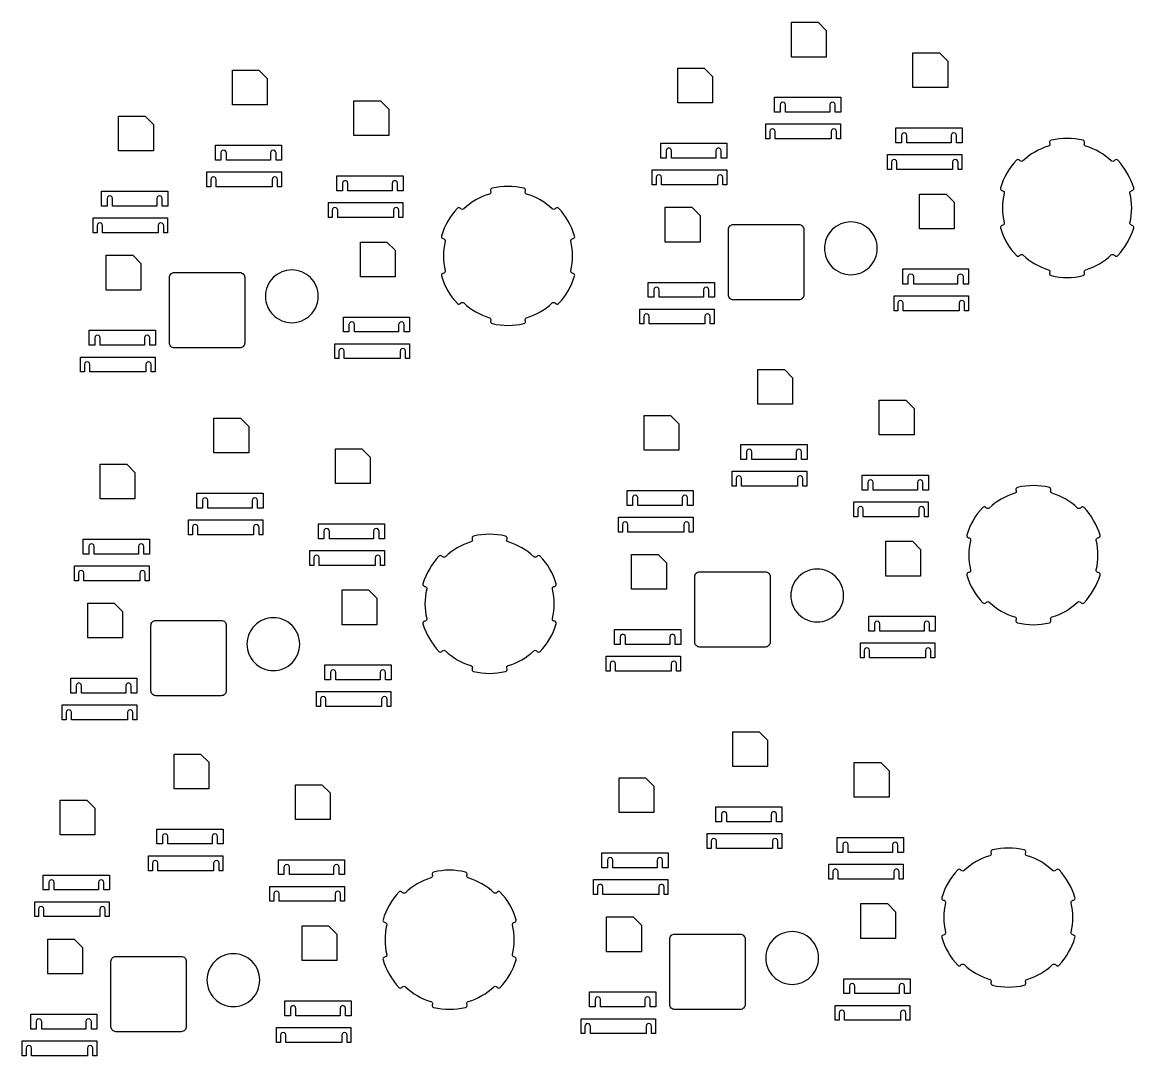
# Model space of a CAD drawing. Header units: metres. Extents: x 0 to 2897, y 0 to 2675.
# Drawn here: x 1554 to 2897, y 1426 to 2675 of the extents above; entities that cross this region are included whole.
import ezdxf

# ---------------------------------------------------------------- set-up
doc = ezdxf.new("R2010")
doc.units = ezdxf.units.M

msp = doc.modelspace()

# ---------------------------------------------------------------- linework, layer by layer
at = {"color": 7}
for points in [[(2483.49, 2674.698), (2515.49, 2674.698), (2525.49, 2664.698), (2525.49, 2632.698), (2483.49, 2632.698), (2483.49, 2674.698)], [(2630.217, 2637.686), (2662.217, 2637.686), (2672.217, 2627.686), (2672.217, 2595.686), (2630.217, 2595.686), (2630.217, 2637.686)], [(2346.016, 2619.18), (2378.016, 2619.18), (2388.016, 2609.18), (2388.016, 2577.18), (2346.016, 2577.18), (2346.016, 2619.18)], [(1808.075, 2616.745), (1840.075, 2616.745), (1850.075, 2606.745), (1850.075, 2574.745), (1808.075, 2574.745), (1808.075, 2616.745)], [(1954.802, 2579.733), (1986.802, 2579.733), (1996.802, 2569.733), (1996.802, 2537.733), (1954.802, 2537.733), (1954.802, 2579.733)], [(1670.601, 2561.227), (1702.601, 2561.227), (1712.601, 2551.227), (1712.601, 2519.227), (1670.601, 2519.227), (1670.601, 2561.227)], [(2638.148, 2467.165), (2670.148, 2467.165), (2680.148, 2457.165), (2680.148, 2425.165), (2638.148, 2425.165), (2638.148, 2467.165)], [(2330.978, 2451.127), (2362.978, 2451.127), (2372.978, 2441.127), (2372.978, 2409.127), (2330.978, 2409.127), (2330.978, 2451.127)], [(1962.733, 2409.212), (1994.733, 2409.212), (2004.733, 2399.212), (2004.733, 2367.212), (1962.733, 2367.212), (1962.733, 2409.212)], [(1655.563, 2393.174), (1687.563, 2393.174), (1697.563, 2383.174), (1697.563, 2351.174), (1655.563, 2351.174), (1655.563, 2393.174)], [(2442.814, 2255.296), (2474.814, 2255.296), (2484.814, 2245.296), (2484.814, 2213.296), (2442.814, 2213.296), (2442.814, 2255.296)], [(2589.541, 2218.284), (2621.541, 2218.284), (2631.541, 2208.284), (2631.541, 2176.284), (2589.541, 2176.284), (2589.541, 2218.284)], [(1785.784, 2196.487), (1817.784, 2196.487), (1827.784, 2186.487), (1827.784, 2154.487), (1785.784, 2154.487), (1785.784, 2196.487)], [(2305.34, 2199.778), (2337.34, 2199.778), (2347.34, 2189.778), (2347.34, 2157.778), (2305.34, 2157.778), (2305.34, 2199.778)], [(1932.511, 2159.475), (1964.511, 2159.475), (1974.511, 2149.475), (1974.511, 2117.475), (1932.511, 2117.475), (1932.511, 2159.475)], [(1648.31, 2140.969), (1680.31, 2140.969), (1690.31, 2130.969), (1690.31, 2098.969), (1648.31, 2098.969), (1648.31, 2140.969)], [(2597.472, 2047.763), (2629.472, 2047.763), (2639.472, 2037.763), (2639.472, 2005.763), (2597.472, 2005.763), (2597.472, 2047.763)], [(2290.302, 2031.725), (2322.302, 2031.725), (2332.302, 2021.725), (2332.302, 1989.725), (2290.302, 1989.725), (2290.302, 2031.725)], [(1940.442, 1988.954), (1972.442, 1988.954), (1982.442, 1978.954), (1982.442, 1946.954), (1940.442, 1946.954), (1940.442, 1988.954)], [(1633.272, 1972.916), (1665.272, 1972.916), (1675.272, 1962.916), (1675.272, 1930.916), (1633.272, 1930.916), (1633.272, 1972.916)], [(2412.569, 1817.509), (2444.569, 1817.509), (2454.569, 1807.509), (2454.569, 1775.509), (2412.569, 1775.509), (2412.569, 1817.509)], [(1737.489, 1790.703), (1769.489, 1790.703), (1779.489, 1780.703), (1779.489, 1748.703), (1737.489, 1748.703), (1737.489, 1790.703)], [(2559.296, 1780.497), (2591.296, 1780.497), (2601.296, 1770.497), (2601.296, 1738.497), (2559.296, 1738.497), (2559.296, 1780.497)], [(2275.095, 1761.991), (2307.095, 1761.991), (2317.095, 1751.991), (2317.095, 1719.991), (2275.095, 1719.991), (2275.095, 1761.991)], [(1884.216, 1753.691), (1916.216, 1753.691), (1926.216, 1743.691), (1926.216, 1711.691), (1884.216, 1711.691), (1884.216, 1753.691)], [(1600.015, 1735.185), (1632.015, 1735.185), (1642.015, 1725.185), (1642.015, 1693.185), (1600.015, 1693.185), (1600.015, 1735.185)], [(2567.227, 1609.976), (2599.227, 1609.976), (2609.227, 1599.976), (2609.227, 1567.976), (2567.227, 1567.976), (2567.227, 1609.976)], [(2260.057, 1593.938), (2292.057, 1593.938), (2302.057, 1583.938), (2302.057, 1551.938), (2260.057, 1551.938), (2260.057, 1593.938)], [(1892.147, 1583.17), (1924.147, 1583.17), (1934.147, 1573.17), (1934.147, 1541.17), (1892.147, 1541.17), (1892.147, 1583.17)], [(1584.977, 1567.132), (1616.977, 1567.132), (1626.977, 1557.132), (1626.977, 1525.132), (1584.977, 1525.132), (1584.977, 1567.132)]]:
    msp.add_lwpolyline(points, close=True, dxfattribs=at)
for points in [[(2469.624, 2575.054), (2469.624, 2566.054), (2462.874, 2566.054), (2462.874, 2584.054), (2542.874, 2584.054), (2542.874, 2566.054), (2536.124, 2566.054), (2536.124, 2575.054, 0.267949), (2534.4986, 2577.868102, 0.267949), (2531.2486, 2577.868102, 0.267949), (2529.6236, 2575.053519), (2529.624, 2566.054), (2476.124, 2566.054), (2476.124, 2575.054, 0.267949), (2474.4986, 2577.868102, 0.267949), (2471.2486, 2577.868102, 0.268021), (2469.623911, 2575.053581)], [(2457.384, 2542.8), (2457.384, 2533.8), (2452.634, 2533.8), (2452.634, 2551.8), (2542.634, 2551.8), (2542.634, 2533.8), (2537.884, 2533.8), (2537.884, 2542.8, 0.267949), (2536.258955, 2545.614623, 0.267949), (2533.008955, 2545.614623, 0.267949), (2531.383955, 2542.800041), (2531.384, 2533.8), (2463.884, 2533.8), (2463.884, 2542.8, 0.267949), (2462.258955, 2545.614623, 0.267949), (2459.008955, 2545.614623, 0.267939), (2457.383911, 2542.799581)], [(2616.351, 2538.042), (2616.351, 2529.042), (2609.601, 2529.042), (2609.601, 2547.042), (2689.601, 2547.042), (2689.601, 2529.042), (2682.851, 2529.042), (2682.851, 2538.042, 0.267949), (2681.225413, 2540.855933, 0.267949), (2677.975413, 2540.855933, 0.267949), (2676.350413, 2538.04135), (2676.351, 2529.042), (2622.851, 2529.042), (2622.851, 2538.042, 0.267949), (2621.225413, 2540.855933, 0.267949), (2617.975413, 2540.855933, 0.268064), (2616.350911, 2538.041581)], [(1794.209, 2517.101), (1794.209, 2508.101), (1787.459, 2508.101), (1787.459, 2526.101), (1867.459, 2526.101), (1867.459, 2508.101), (1860.709, 2508.101), (1860.709, 2517.101, 0.267949), (1859.083853, 2519.915675, 0.267949), (1855.833853, 2519.915675, 0.267949), (1854.208853, 2517.101092), (1854.209, 2508.101), (1800.709, 2508.101), (1800.709, 2517.101, 0.267949), (1799.083853, 2519.915675, 0.267949), (1795.833853, 2519.915675, 0.268021), (1794.209164, 2517.101154)], [(2332.15, 2519.536), (2332.15, 2510.536), (2325.4, 2510.536), (2325.4, 2528.536), (2405.4, 2528.536), (2405.4, 2510.536), (2398.65, 2510.536), (2398.65, 2519.536, 0.267949), (2397.024829, 2522.349848, 0.267949), (2393.774829, 2522.349848, 0.267949), (2392.149829, 2519.535266), (2392.15, 2510.536), (2338.65, 2510.536), (2338.65, 2519.536, 0.267949), (2337.024829, 2522.349848, 0.267949), (2333.774829, 2522.349848, 0.267968), (2332.149911, 2519.535581)], [(2892.327, 2468.219, -0.405145), (2894.113545, 2471.205123), (2895.08, 2471.464, 0.202902), (2896.616866, 2472.662237, 0.202902), (2896.826713, 2474.599697, 0.116077), (2877.585033, 2507.927265, 0.202902), (2875.80222, 2508.714261, 0.202902), (2873.996105, 2507.982323), (2873.289, 2507.275, -0.405145), (2869.80888, 2507.220832, 0.115884), (2838.91199, 2525.059159, -0.405145), (2837.218905, 2528.099762), (2837.478, 2529.066, 0.202902), (2837.208668, 2530.996259, 0.202902), (2835.635702, 2532.146722, 0.116077), (2797.152342, 2532.146722, 0.202902), (2795.579376, 2530.996259, 0.202902), (2795.310196, 2529.066148), (2795.569, 2528.1, -0.405145), (2793.876054, 2525.059159, 0.115884), (2762.979164, 2507.220832, -0.405145), (2759.499382, 2507.274879), (2758.792, 2507.982, 0.202902), (2756.985824, 2508.714261, 0.202902), (2755.203011, 2507.927265, 0.116077), (2735.96133, 2474.599697, 0.202902), (2736.171178, 2472.662237, 0.202902), (2737.708113, 2471.464065), (2738.675, 2471.205, -0.405145), (2740.461196, 2468.218567, 0.115884), (2740.461196, 2432.541912, -0.405145), (2738.674499, 2429.555356), (2737.708, 2429.296, 0.202902), (2736.171178, 2428.098241, 0.202902), (2735.96133, 2426.160782, 0.116077), (2755.203011, 2392.833214, 0.202902), (2756.985824, 2392.046217, 0.202902), (2758.791939, 2392.778156), (2759.499, 2393.486, -0.405145), (2762.979164, 2393.539647, 0.115884), (2793.876054, 2375.701319, -0.405145), (2795.569139, 2372.660716), (2795.31, 2371.694, 0.202902), (2795.579376, 2369.764219, 0.202902), (2797.152342, 2368.613756, 0.116077), (2835.635702, 2368.613756, 0.202902), (2837.208668, 2369.764219, 0.202902), (2837.477848, 2371.69433), (2837.219, 2372.661, -0.405145), (2838.91199, 2375.701319, 0.115884), (2869.80888, 2393.539647, -0.405145), (2873.288661, 2393.4856), (2873.996, 2392.778, 0.202902), (2875.80222, 2392.046217, 0.202902), (2877.585033, 2392.833214, 0.116077), (2896.826713, 2426.160782, 0.202902), (2896.616866, 2428.098241, 0.202902), (2895.079931, 2429.296413), (2894.114, 2429.555, -0.405145), (2892.326848, 2432.541912, 0.115881), (2892.326915, 2468.218981)], [(2604.111, 2505.788), (2604.111, 2496.788), (2599.361, 2496.788), (2599.361, 2514.788), (2689.361, 2514.788), (2689.361, 2496.788), (2684.611, 2496.788), (2684.611, 2505.788, 0.267949), (2682.985768, 2508.602454, 0.267949), (2679.735768, 2508.602454, 0.267949), (2678.110768, 2505.787872), (2678.111, 2496.788), (2610.611, 2496.788), (2610.611, 2505.788, 0.267949), (2608.985768, 2508.602454, 0.267949), (2605.735768, 2508.602454, 0.267982), (2604.110911, 2505.787581)], [(1781.969, 2484.847), (1781.969, 2475.847), (1777.219, 2475.847), (1777.219, 2493.847), (1867.219, 2493.847), (1867.219, 2475.847), (1862.469, 2475.847), (1862.469, 2484.847, 0.267949), (1860.844208, 2487.662196, 0.267949), (1857.594208, 2487.662196, 0.267949), (1855.969208, 2484.847614), (1855.969, 2475.847), (1788.469, 2475.847), (1788.469, 2484.847, 0.267949), (1786.844208, 2487.662196, 0.267949), (1783.594208, 2487.662196, 0.267939), (1781.969164, 2484.847154)], [(1940.936, 2480.089), (1940.936, 2471.089), (1934.186, 2471.089), (1934.186, 2489.089), (2014.186, 2489.089), (2014.186, 2471.089), (2007.436, 2471.089), (2007.436, 2480.089, 0.267949), (2005.810666, 2482.903506, 0.267949), (2002.560666, 2482.903506, 0.267949), (2000.935666, 2480.088923), (2000.936, 2471.089), (1947.436, 2471.089), (1947.436, 2480.089, 0.267949), (1945.810666, 2482.903506, 0.267949), (1942.560666, 2482.903506, 0.268064), (1940.936164, 2480.089154)], [(2319.91, 2487.282), (2319.91, 2478.282), (2315.16, 2478.282), (2315.16, 2496.282), (2405.16, 2496.282), (2405.16, 2478.282), (2400.41, 2478.282), (2400.41, 2487.282, 0.267949), (2398.785184, 2490.09637, 0.267949), (2395.535184, 2490.09637, 0.267949), (2393.910184, 2487.281787), (2393.91, 2478.282), (2326.41, 2478.282), (2326.41, 2487.282, 0.267949), (2324.785184, 2490.09637, 0.267949), (2321.535184, 2490.09637, 0.267886), (2319.909911, 2487.281581)], [(2216.912, 2410.267, -0.405145), (2218.698798, 2413.252696), (2219.665, 2413.512, 0.202902), (2221.202119, 2414.70981, 0.202902), (2221.411966, 2416.64727, 0.116077), (2202.170286, 2449.974838, 0.202902), (2200.387473, 2450.761834, 0.202902), (2198.581358, 2450.029896), (2197.874, 2449.323, -0.405145), (2194.394133, 2449.268405, 0.115884), (2163.497243, 2467.106732, -0.405145), (2161.804158, 2470.147335), (2162.063, 2471.114, 0.202902), (2161.793921, 2473.043832, 0.202902), (2160.220955, 2474.194295, 0.116077), (2121.737595, 2474.194295, 0.202902), (2120.164629, 2473.043832, 0.202902), (2119.895449, 2471.113721), (2120.154, 2470.148, -0.405145), (2118.461307, 2467.106732, 0.115884), (2087.564417, 2449.268405, -0.405145), (2084.084635, 2449.322452), (2083.377, 2450.03, 0.202902), (2081.571077, 2450.761834, 0.202902), (2079.788264, 2449.974838, 0.116077), (2060.546583, 2416.64727, 0.202902), (2060.756431, 2414.70981, 0.202902), (2062.293366, 2413.511638), (2063.26, 2413.253, -0.405145), (2065.046449, 2410.26614, 0.115884), (2065.046449, 2374.589485, -0.405145), (2063.259752, 2371.602929), (2062.293, 2371.344, 0.202902), (2060.756431, 2370.145814, 0.202902), (2060.546583, 2368.208355, 0.116077), (2079.788264, 2334.880787, 0.202902), (2081.571077, 2334.09379, 0.202902), (2083.377192, 2334.825729), (2084.084, 2335.534, -0.405145), (2087.564417, 2335.58722, 0.115884), (2118.461307, 2317.748892, -0.405145), (2120.154392, 2314.708289), (2119.895, 2313.742, 0.202902), (2120.164629, 2311.811792, 0.202902), (2121.737595, 2310.661329, 0.116077), (2160.220955, 2310.661329, 0.202902), (2161.793921, 2311.811792, 0.202902), (2162.063101, 2313.741903), (2161.804, 2314.709, -0.405145), (2163.497243, 2317.748892, 0.115884), (2194.394133, 2335.58722, -0.405145), (2197.873914, 2335.533173), (2198.581, 2334.826, 0.202902), (2200.387473, 2334.09379, 0.202902), (2202.170286, 2334.880787, 0.116077), (2221.411966, 2368.208355, 0.202902), (2221.202119, 2370.145814, 0.202902), (2219.665184, 2371.343986), (2218.699, 2371.603, -0.405145), (2216.912101, 2374.589485, 0.115881), (2216.912168, 2410.266554)], [(1656.735, 2461.583), (1656.735, 2452.583), (1649.985, 2452.583), (1649.985, 2470.583), (1729.985, 2470.583), (1729.985, 2452.583), (1723.235, 2452.583), (1723.235, 2461.583, 0.267949), (1721.610082, 2464.397421, 0.267949), (1718.360082, 2464.397421, 0.267949), (1716.735082, 2461.582839), (1716.735, 2452.583), (1663.235, 2452.583), (1663.235, 2461.583, 0.267949), (1661.610082, 2464.397421, 0.267949), (1658.360082, 2464.397421, 0.267968), (1656.735164, 2461.583154)], [(1928.696, 2447.835), (1928.696, 2438.835), (1923.946, 2438.835), (1923.946, 2456.835), (2013.946, 2456.835), (2013.946, 2438.835), (2009.196, 2438.835), (2009.196, 2447.835, 0.267949), (2007.571021, 2450.650027, 0.267949), (2004.321021, 2450.650027, 0.267949), (2002.696021, 2447.835445), (2002.696, 2438.835), (1935.196, 2438.835), (1935.196, 2447.835, 0.267949), (1933.571021, 2450.650027, 0.267949), (1930.321021, 2450.650027, 0.267982), (1928.696164, 2447.835154)], [(1644.495, 2429.329), (1644.495, 2420.329), (1639.745, 2420.329), (1639.745, 2438.329), (1729.745, 2438.329), (1729.745, 2420.329), (1724.995, 2420.329), (1724.995, 2429.329, 0.267949), (1723.370437, 2432.143943, 0.267949), (1720.120437, 2432.143943, 0.267949), (1718.495437, 2429.32936), (1718.495, 2420.329), (1650.995, 2420.329), (1650.995, 2429.329, 0.267949), (1649.370437, 2432.143943, 0.267949), (1646.120437, 2432.143943, 0.267886), (1644.495164, 2429.329154)], [(2587.107, 2401.581, 0.198913), (2577.763847, 2424.137321, 0.198913), (2555.207134, 2433.480758, 0.198913), (2532.650421, 2424.137472, 0.198913), (2523.307134, 2401.580758, 0.198913), (2532.650421, 2379.024045, 0.198913), (2555.207134, 2369.680758, 0.198913), (2577.763847, 2379.024045, 0.198916), (2587.107027, 2401.5805)], [(2413.32, 2430.321), (2492.32, 2430.321, -0.198912), (2496.562524, 2428.563676, -0.198912), (2498.319883, 2424.321035), (2498.32, 2345.321, -0.198913), (2496.562418, 2341.078286, -0.198913), (2492.319883, 2339.321035), (2413.32, 2339.321, -0.198913), (2409.077134, 2341.078286, -0.198913), (2407.319883, 2345.321035), (2407.32, 2424.321, -0.198912), (2409.077242, 2428.563676, -0.198954), (2413.319776, 2430.320777)], [(1737.905, 2372.368), (1816.905, 2372.368, -0.198912), (1821.147777, 2370.611249, -0.198912), (1822.905136, 2366.368608), (1822.905, 2287.368, -0.198913), (1821.147671, 2283.125859, -0.198913), (1816.905136, 2281.368608), (1737.905, 2281.368, -0.198913), (1733.662387, 2283.125859, -0.198913), (1731.905136, 2287.368608), (1731.905, 2366.368, -0.198912), (1733.662495, 2370.611249, -0.198954), (1737.905029, 2372.36835)], [(1911.692, 2343.628, 0.198913), (1902.3491, 2366.184894, 0.198913), (1879.792387, 2375.528332, 0.198913), (1857.235673, 2366.185045, 0.198913), (1847.892387, 2343.628332, 0.198913), (1857.235673, 2321.071618, 0.198913), (1879.792387, 2311.728332, 0.198913), (1902.3491, 2321.071618, 0.198916), (1911.69228, 2343.628074)], [(2624.282, 2367.521, -0.268023), (2625.906592, 2370.335583, -0.267949), (2629.156592, 2370.335583, -0.267949), (2630.781911, 2367.520581), (2630.782, 2358.521), (2684.282, 2358.521), (2684.282, 2367.521, -0.267949), (2685.906592, 2370.335583, -0.267949), (2689.156592, 2370.335583, -0.267949), (2690.781911, 2367.520581), (2690.782, 2358.521), (2697.532, 2358.521), (2697.532, 2376.521), (2617.532, 2376.521), (2617.532, 2358.521), (2624.282, 2358.521), (2624.282, 2367.521)], [(2317.112, 2351.483), (2317.112, 2342.483), (2310.362, 2342.483), (2310.362, 2360.483), (2390.362, 2360.483), (2390.362, 2342.483), (2383.612, 2342.483), (2383.612, 2351.483, 0.267949), (2381.986556, 2354.297642, 0.267949), (2378.736556, 2354.297642, 0.267949), (2377.111556, 2351.48306), (2377.112, 2342.483), (2323.612, 2342.483), (2323.612, 2351.483, 0.267949), (2321.986556, 2354.297642, 0.267949), (2318.736556, 2354.297642, 0.268031), (2317.111911, 2351.482581)], [(2612.042, 2335.268), (2612.042, 2326.268), (2607.292, 2326.268), (2607.292, 2344.268), (2697.292, 2344.268), (2697.292, 2326.268), (2692.542, 2326.268), (2692.542, 2335.268, 0.267949), (2690.916947, 2338.082104, 0.267949), (2687.666947, 2338.082104, 0.267949), (2686.041947, 2335.267521), (2686.042, 2326.268), (2618.542, 2326.268), (2618.542, 2335.268, 0.267949), (2616.916947, 2338.082104, 0.267949), (2613.666947, 2338.082104, 0.267941), (2612.041911, 2335.267581)], [(2304.872, 2319.23), (2304.872, 2310.23), (2300.122, 2310.23), (2300.122, 2328.23), (2390.122, 2328.23), (2390.122, 2310.23), (2385.372, 2310.23), (2385.372, 2319.23, 0.267949), (2383.746911, 2322.044164, 0.267949), (2380.496911, 2322.044164, 0.267949), (2378.871911, 2319.229581), (2378.872, 2310.23), (2311.372, 2310.23), (2311.372, 2319.23, 0.267949), (2309.746911, 2322.044164, 0.267949), (2306.496911, 2322.044164, 0.267949), (2304.871911, 2319.229581)], [(1948.867, 2309.568), (1948.867, 2300.568), (1942.117, 2300.568), (1942.117, 2318.568), (2022.117, 2318.568), (2022.117, 2300.568), (2015.367, 2300.568), (2015.367, 2309.568, 0.267949), (2013.741845, 2312.383156, 0.267949), (2010.491845, 2312.383156, 0.267949), (2008.866845, 2309.568573), (2008.867, 2300.568), (1955.367, 2300.568), (1955.367, 2309.568, 0.267949), (1953.741845, 2312.383156, 0.267949), (1950.491845, 2312.383156, 0.268023), (1948.867164, 2309.568154)], [(1641.697, 2293.53), (1641.697, 2284.53), (1634.947, 2284.53), (1634.947, 2302.53), (1714.947, 2302.53), (1714.947, 2284.53), (1708.197, 2284.53), (1708.197, 2293.53, 0.267949), (1706.571809, 2296.345215, 0.267949), (1703.321809, 2296.345215, 0.267949), (1701.696809, 2293.530633), (1701.697, 2284.53), (1648.197, 2284.53), (1648.197, 2293.53, 0.267949), (1646.571809, 2296.345215, 0.267949), (1643.321809, 2296.345215, 0.268031), (1641.697164, 2293.530154)], [(1936.627, 2277.315), (1936.627, 2268.315), (1931.877, 2268.315), (1931.877, 2286.315), (2021.877, 2286.315), (2021.877, 2268.315), (2017.127, 2268.315), (2017.127, 2277.315, 0.267949), (2015.5022, 2280.129677, 0.267949), (2012.2522, 2280.129677, 0.267949), (2010.6272, 2277.315094), (2010.627, 2268.315), (1943.127, 2268.315), (1943.127, 2277.315, 0.267949), (1941.5022, 2280.129677, 0.267949), (1938.2522, 2280.129677, 0.267941), (1936.627164, 2277.315154)], [(1629.457, 2261.277), (1629.457, 2252.277), (1624.707, 2252.277), (1624.707, 2270.277), (1714.707, 2270.277), (1714.707, 2252.277), (1709.957, 2252.277), (1709.957, 2261.277, 0.267949), (1708.332164, 2264.091737, 0.267949), (1705.082164, 2264.091737, 0.267949), (1703.457164, 2261.277154), (1703.457, 2252.277), (1635.957, 2252.277), (1635.957, 2261.277, 0.267949), (1634.332164, 2264.091737, 0.267949), (1631.082164, 2264.091737, 0.267949), (1629.457164, 2261.277154)], [(2428.948, 2155.652), (2428.948, 2146.652), (2422.198, 2146.652), (2422.198, 2164.652), (2502.198, 2164.652), (2502.198, 2146.652), (2495.448, 2146.652), (2495.448, 2155.652, 0.267949), (2493.823173, 2158.466896, 0.267949), (2490.573173, 2158.466896, 0.267949), (2488.948173, 2155.652313), (2488.948, 2146.652), (2435.448, 2146.652), (2435.448, 2155.652, 0.267949), (2433.823173, 2158.466896, 0.267949), (2430.573173, 2158.466896, 0.268021), (2428.948484, 2155.652375)], [(2416.708, 2123.398), (2416.708, 2114.398), (2411.958, 2114.398), (2411.958, 2132.398), (2501.958, 2132.398), (2501.958, 2114.398), (2497.208, 2114.398), (2497.208, 2123.398, 0.267949), (2495.583528, 2126.213417, 0.267949), (2492.333528, 2126.213417, 0.267949), (2490.708528, 2123.398835), (2490.708, 2114.398), (2423.208, 2114.398), (2423.208, 2123.398, 0.267949), (2421.583528, 2126.213417, 0.267949), (2418.333528, 2126.213417, 0.267939), (2416.708484, 2123.398375)], [(2575.675, 2118.64), (2575.675, 2109.64), (2568.925, 2109.64), (2568.925, 2127.64), (2648.925, 2127.64), (2648.925, 2109.64), (2642.175, 2109.64), (2642.175, 2118.64, 0.267949), (2640.549986, 2121.454727, 0.267949), (2637.299986, 2121.454727, 0.267949), (2635.674986, 2118.640144), (2635.675, 2109.64), (2582.175, 2109.64), (2582.175, 2118.64, 0.267949), (2580.549986, 2121.454727, 0.267949), (2577.299986, 2121.454727, 0.268064), (2575.675484, 2118.640375)], [(2291.474, 2100.134), (2291.474, 2091.134), (2284.724, 2091.134), (2284.724, 2109.134), (2364.724, 2109.134), (2364.724, 2091.134), (2357.974, 2091.134), (2357.974, 2100.134, 0.267949), (2356.349402, 2102.948642, 0.267949), (2353.099402, 2102.948642, 0.267949), (2351.474402, 2100.13406), (2351.474, 2091.134), (2297.974, 2091.134), (2297.974, 2100.134, 0.267949), (2296.349402, 2102.948642, 0.267949), (2293.099402, 2102.948642, 0.267968), (2291.474484, 2100.134375)], [(2851.651, 2048.818, -0.405145), (2853.438118, 2051.803917), (2854.404, 2052.063, 0.202902), (2855.941439, 2053.261031, 0.202902), (2856.151286, 2055.198491, 0.116077), (2836.909606, 2088.526059, 0.202902), (2835.126793, 2089.313055, 0.202902), (2833.320678, 2088.581117), (2832.613, 2087.874, -0.405145), (2829.133453, 2087.819626, 0.115884), (2798.236563, 2105.657953, -0.405145), (2796.543478, 2108.698556), (2796.802, 2109.665, 0.202902), (2796.533241, 2111.595053, 0.202902), (2794.960275, 2112.745516, 0.116077), (2756.476915, 2112.745516, 0.202902), (2754.903949, 2111.595053, 0.202902), (2754.634769, 2109.664942), (2754.893, 2108.699, -0.405145), (2753.200627, 2105.657953, 0.115884), (2722.303737, 2087.819626, -0.405145), (2718.823955, 2087.873673), (2718.116, 2088.581, 0.202902), (2716.310397, 2089.313055, 0.202902), (2714.527584, 2088.526059, 0.116077), (2695.285903, 2055.198491, 0.202902), (2695.495751, 2053.261031, 0.202902), (2697.032686, 2052.062859), (2697.999, 2051.804, -0.405145), (2699.785769, 2048.817361, 0.115884), (2699.785769, 2013.140706, -0.405145), (2697.999072, 2010.15415), (2697.032, 2009.895, 0.202902), (2695.495751, 2008.697035, 0.202902), (2695.285903, 2006.759576, 0.116077), (2714.527584, 1973.432008, 0.202902), (2716.310397, 1972.645011, 0.202902), (2718.116512, 1973.37695), (2718.823, 1974.085, -0.405145), (2722.303737, 1974.138441, 0.115884), (2753.200627, 1956.300113, -0.405145), (2754.893712, 1953.25951), (2754.634, 1952.293, 0.202902), (2754.903949, 1950.363013, 0.202902), (2756.476915, 1949.21255, 0.116077), (2794.960275, 1949.21255, 0.202902), (2796.533241, 1950.363013, 0.202902), (2796.802421, 1952.293124), (2796.543, 1953.26, -0.405145), (2798.236563, 1956.300113, 0.115884), (2829.133453, 1974.138441, -0.405145), (2832.613234, 1974.084394), (2833.32, 1973.377, 0.202902), (2835.126793, 1972.645011, 0.202902), (2836.909606, 1973.432008, 0.116077), (2856.151286, 2006.759576, 0.202902), (2855.941439, 2008.697035, 0.202902), (2854.404504, 2009.895207), (2853.438, 2010.154, -0.405145), (2851.651421, 2013.140706, 0.115881), (2851.651488, 2048.817775)], [(1771.918, 2096.843), (1771.918, 2087.843), (1765.168, 2087.843), (1765.168, 2105.843), (1845.168, 2105.843), (1845.168, 2087.843), (1838.418, 2087.843), (1838.418, 2096.843, 0.267949), (1836.792431, 2099.657659, 0.267949), (1833.542431, 2099.657659, 0.267949), (1831.917431, 2096.843076), (1831.918, 2087.843), (1778.418, 2087.843), (1778.418, 2096.843, 0.267949), (1776.792431, 2099.657659, 0.267949), (1773.542431, 2099.657659, 0.268021), (1771.917742, 2096.843138)], [(2563.435, 2086.386), (2563.435, 2077.386), (2558.685, 2077.386), (2558.685, 2095.386), (2648.685, 2095.386), (2648.685, 2077.386), (2643.935, 2077.386), (2643.935, 2086.386, 0.267949), (2642.310341, 2089.201248, 0.267949), (2639.060341, 2089.201248, 0.267949), (2637.435341, 2086.386666), (2637.435, 2077.386), (2569.935, 2077.386), (2569.935, 2086.386, 0.267949), (2568.310341, 2089.201248, 0.267949), (2565.060341, 2089.201248, 0.267982), (2563.435484, 2086.386375)], [(1759.678, 2064.589), (1759.678, 2055.589), (1754.928, 2055.589), (1754.928, 2073.589), (1844.928, 2073.589), (1844.928, 2055.589), (1840.178, 2055.589), (1840.178, 2064.589, 0.267949), (1838.552786, 2067.40418, 0.267949), (1835.302786, 2067.40418, 0.267949), (1833.677786, 2064.589598), (1833.678, 2055.589), (1766.178, 2055.589), (1766.178, 2064.589, 0.267949), (1764.552786, 2067.40418, 0.267949), (1761.302786, 2067.40418, 0.267939), (1759.677742, 2064.589138)], [(1918.645, 2059.831), (1918.645, 2050.831), (1911.895, 2050.831), (1911.895, 2068.831), (1991.895, 2068.831), (1991.895, 2050.831), (1985.145, 2050.831), (1985.145, 2059.831, 0.267949), (1983.519244, 2062.64549, 0.267949), (1980.269244, 2062.64549, 0.267949), (1978.644244, 2059.830907), (1978.645, 2050.831), (1925.145, 2050.831), (1925.145, 2059.831, 0.267949), (1923.519244, 2062.64549, 0.267949), (1920.269244, 2062.64549, 0.268064), (1918.644742, 2059.831138)], [(2279.234, 2067.88), (2279.234, 2058.88), (2274.484, 2058.88), (2274.484, 2076.88), (2364.484, 2076.88), (2364.484, 2058.88), (2359.734, 2058.88), (2359.734, 2067.88, 0.267949), (2358.109757, 2070.695164, 0.267949), (2354.859757, 2070.695164, 0.267949), (2353.234757, 2067.880581), (2353.234, 2058.88), (2285.734, 2058.88), (2285.734, 2067.88, 0.267949), (2284.109757, 2070.695164, 0.267949), (2280.859757, 2070.695164, 0.267886), (2279.234484, 2067.880375)], [(2194.621, 1990.009, -0.405145), (2196.407377, 1992.99468), (2197.374, 1993.254, 0.202902), (2198.910698, 1994.451794, 0.202902), (2199.120545, 1996.389254, 0.116077), (2179.878865, 2029.716822, 0.202902), (2178.096052, 2030.503818, 0.202902), (2176.289937, 2029.77188), (2175.583, 2029.065, -0.405145), (2172.102712, 2029.010389, 0.115884), (2141.205822, 2046.848716, -0.405145), (2139.512737, 2049.889319), (2139.772, 2050.856, 0.202902), (2139.5025, 2052.785816, 0.202902), (2137.929534, 2053.936279, 0.116077), (2099.446174, 2053.936279, 0.202902), (2097.873208, 2052.785816, 0.202902), (2097.604028, 2050.855705), (2097.863, 2049.89, -0.405145), (2096.169886, 2046.848716, 0.115884), (2065.272996, 2029.010389, -0.405145), (2061.793214, 2029.064436), (2061.086, 2029.772, 0.202902), (2059.279656, 2030.503818, 0.202902), (2057.496843, 2029.716822, 0.116077), (2038.255162, 1996.389254, 0.202902), (2038.46501, 1994.451794, 0.202902), (2040.001945, 1993.253622), (2040.969, 1992.995, -0.405145), (2042.755028, 1990.008124, 0.115884), (2042.755028, 1954.331469, -0.405145), (2040.968331, 1951.344913), (2040.002, 1951.086, 0.202902), (2038.46501, 1949.887798, 0.202902), (2038.255162, 1947.950339, 0.116077), (2057.496843, 1914.622771, 0.202902), (2059.279656, 1913.835774, 0.202902), (2061.085771, 1914.567713), (2061.793, 1915.276, -0.405145), (2065.272996, 1915.329204, 0.115884), (2096.169886, 1897.490876, -0.405145), (2097.862971, 1894.450273), (2097.604, 1893.484, 0.202902), (2097.873208, 1891.553776, 0.202902), (2099.446174, 1890.403313, 0.116077), (2137.929534, 1890.403313, 0.202902), (2139.5025, 1891.553776, 0.202902), (2139.77168, 1893.483887), (2139.513, 1894.451, -0.405145), (2141.205822, 1897.490876, 0.115884), (2172.102712, 1915.329204, -0.405145), (2175.582493, 1915.275157), (2176.29, 1914.568, 0.202902), (2178.096052, 1913.835774, 0.202902), (2179.878865, 1914.622771, 0.116077), (2199.120545, 1947.950339, 0.202902), (2198.910698, 1949.887798, 0.202902), (2197.373763, 1951.08597), (2196.408, 1951.345, -0.405145), (2194.62068, 1954.331469, 0.115881), (2194.620747, 1990.008538)], [(1634.444, 2041.325), (1634.444, 2032.325), (1627.694, 2032.325), (1627.694, 2050.325), (1707.694, 2050.325), (1707.694, 2032.325), (1700.944, 2032.325), (1700.944, 2041.325, 0.267949), (1699.31866, 2044.139405, 0.267949), (1696.06866, 2044.139405, 0.267949), (1694.44366, 2041.324823), (1694.444, 2032.325), (1640.944, 2032.325), (1640.944, 2041.325, 0.267949), (1639.31866, 2044.139405, 0.267949), (1636.06866, 2044.139405, 0.267968), (1634.443742, 2041.325138)], [(1906.405, 2027.577), (1906.405, 2018.577), (1901.655, 2018.577), (1901.655, 2036.577), (1991.655, 2036.577), (1991.655, 2018.577), (1986.905, 2018.577), (1986.905, 2027.577, 0.267949), (1985.279599, 2030.392011, 0.267949), (1982.029599, 2030.392011, 0.267949), (1980.404599, 2027.577429), (1980.405, 2018.577), (1912.905, 2018.577), (1912.905, 2027.577, 0.267949), (1911.279599, 2030.392011, 0.267949), (1908.029599, 2030.392011, 0.267982), (1906.404742, 2027.577138)], [(1622.204, 2009.071), (1622.204, 2000.071), (1617.454, 2000.071), (1617.454, 2018.071), (1707.454, 2018.071), (1707.454, 2000.071), (1702.704, 2000.071), (1702.704, 2009.071, 0.267949), (1701.079015, 2011.885927, 0.267949), (1697.829015, 2011.885927, 0.267949), (1696.204015, 2009.071344), (1696.204, 2000.071), (1628.704, 2000.071), (1628.704, 2009.071, 0.267949), (1627.079015, 2011.885927, 0.267949), (1623.829015, 2011.885927, 0.267886), (1622.203742, 2009.071138)], [(2372.644, 2010.92), (2451.644, 2010.92, -0.198912), (2455.887097, 2009.162469, -0.198912), (2457.644456, 2004.919828), (2457.644, 1925.92, -0.198913), (2455.886991, 1921.677079, -0.198913), (2451.644456, 1919.919828), (2372.644, 1919.92, -0.198913), (2368.401707, 1921.677079, -0.198913), (2366.644456, 1925.919828), (2366.644, 2004.92, -0.198912), (2368.401815, 2009.162469, -0.198954), (2372.644349, 2010.91957)], [(2546.432, 1982.179, 0.198913), (2537.08842, 2004.736114, 0.198913), (2514.531707, 2014.079552, 0.198913), (2491.974994, 2004.736265, 0.198913), (2482.631707, 1982.179552, 0.198913), (2491.974994, 1959.622839, 0.198913), (2514.531707, 1950.279552, 0.198913), (2537.08842, 1959.622839, 0.198916), (2546.4316, 1982.179294)], [(1715.614, 1952.11), (1794.614, 1952.11, -0.198912), (1798.856356, 1950.353233, -0.198912), (1800.613715, 1946.110592), (1800.614, 1867.11, -0.198913), (1798.85625, 1862.867843, -0.198913), (1794.613715, 1861.110592), (1715.614, 1861.11, -0.198913), (1711.370966, 1862.867843, -0.198913), (1709.613715, 1867.110592), (1709.614, 1946.11, -0.198912), (1711.371074, 1950.353233, -0.198954), (1715.613608, 1952.110334)], [(1889.401, 1923.37, 0.198913), (1880.057679, 1945.926877, 0.198913), (1857.500965, 1955.270315, 0.198913), (1834.944252, 1945.927029, 0.198913), (1825.600965, 1923.370315, 0.198913), (1834.944252, 1900.813602, 0.198913), (1857.500965, 1891.470315, 0.198913), (1880.057679, 1900.813602, 0.198916), (1889.400858, 1923.370057)], [(2583.606, 1948.119), (2583.606, 1939.119), (2576.856, 1939.119), (2576.856, 1957.119), (2656.856, 1957.119), (2656.856, 1939.119), (2650.106, 1939.119), (2650.106, 1948.119, 0.267949), (2648.481165, 1950.934377, 0.267949), (2645.231165, 1950.934377, 0.267949), (2643.606165, 1948.119794), (2643.606, 1939.119), (2590.106, 1939.119), (2590.106, 1948.119, 0.267949), (2588.481165, 1950.934377, 0.267949), (2585.231165, 1950.934377, 0.268023), (2583.606484, 1948.119375)], [(2276.436, 1932.081), (2276.436, 1923.081), (2269.686, 1923.081), (2269.686, 1941.081), (2349.686, 1941.081), (2349.686, 1923.081), (2342.936, 1923.081), (2342.936, 1932.081, 0.267949), (2341.311129, 1934.896436, 0.267949), (2338.061129, 1934.896436, 0.267949), (2336.436129, 1932.081854), (2336.436, 1923.081), (2282.936, 1923.081), (2282.936, 1932.081, 0.267949), (2281.311129, 1934.896436, 0.267949), (2278.061129, 1934.896436, 0.268031), (2276.436484, 1932.081375)], [(2571.366, 1915.866), (2571.366, 1906.866), (2566.616, 1906.866), (2566.616, 1924.866), (2656.616, 1924.866), (2656.616, 1906.866), (2651.866, 1906.866), (2651.866, 1915.866, 0.267949), (2650.24152, 1918.680898, 0.267949), (2646.99152, 1918.680898, 0.267949), (2645.36652, 1915.866315), (2645.366, 1906.866), (2577.866, 1906.866), (2577.866, 1915.866, 0.267949), (2576.24152, 1918.680898, 0.267949), (2572.99152, 1918.680898, 0.267941), (2571.366484, 1915.866375)], [(2264.196, 1899.828), (2264.196, 1890.828), (2259.446, 1890.828), (2259.446, 1908.828), (2349.446, 1908.828), (2349.446, 1890.828), (2344.696, 1890.828), (2344.696, 1899.828, 0.267949), (2343.071484, 1902.642958, 0.267949), (2339.821484, 1902.642958, 0.267949), (2338.196484, 1899.828375), (2338.196, 1890.828), (2270.696, 1890.828), (2270.696, 1899.828, 0.267949), (2269.071484, 1902.642958, 0.267949), (2265.821484, 1902.642958, 0.267949), (2264.196484, 1899.828375)], [(1926.576, 1889.31), (1926.576, 1880.31), (1919.826, 1880.31), (1919.826, 1898.31), (1999.826, 1898.31), (1999.826, 1880.31), (1993.076, 1880.31), (1993.076, 1889.31, 0.267949), (1991.450423, 1892.12514, 0.267949), (1988.200423, 1892.12514, 0.267949), (1986.575423, 1889.310557), (1986.576, 1880.31), (1933.076, 1880.31), (1933.076, 1889.31, 0.267949), (1931.450423, 1892.12514, 0.267949), (1928.200423, 1892.12514, 0.268023), (1926.575742, 1889.310138)], [(1619.406, 1873.272), (1619.406, 1864.272), (1612.656, 1864.272), (1612.656, 1882.272), (1692.656, 1882.272), (1692.656, 1864.272), (1685.906, 1864.272), (1685.906, 1873.272, 0.267949), (1684.280387, 1876.087199, 0.267949), (1681.030387, 1876.087199, 0.267949), (1679.405387, 1873.272617), (1679.406, 1864.272), (1625.906, 1864.272), (1625.906, 1873.272, 0.267949), (1624.280387, 1876.087199, 0.267949), (1621.030387, 1876.087199, 0.268031), (1619.405742, 1873.272138)], [(1914.336, 1857.057), (1914.336, 1848.057), (1909.586, 1848.057), (1909.586, 1866.057), (1999.586, 1866.057), (1999.586, 1848.057), (1994.836, 1848.057), (1994.836, 1857.057, 0.267949), (1993.210778, 1859.871661, 0.267949), (1989.960778, 1859.871661, 0.267949), (1988.335778, 1857.057078), (1988.336, 1848.057), (1920.836, 1848.057), (1920.836, 1857.057, 0.267949), (1919.210778, 1859.871661, 0.267949), (1915.960778, 1859.871661, 0.267941), (1914.335742, 1857.057138)], [(1607.166, 1841.019), (1607.166, 1832.019), (1602.416, 1832.019), (1602.416, 1850.019), (1692.416, 1850.019), (1692.416, 1832.019), (1687.666, 1832.019), (1687.666, 1841.019, 0.267949), (1686.040742, 1843.833721, 0.267949), (1682.790742, 1843.833721, 0.267949), (1681.165742, 1841.019138), (1681.166, 1832.019), (1613.666, 1832.019), (1613.666, 1841.019, 0.267949), (1612.040742, 1843.833721, 0.267949), (1608.790742, 1843.833721, 0.267949), (1607.165742, 1841.019138)], [(2398.703, 1717.865), (2398.703, 1708.865), (2391.953, 1708.865), (2391.953, 1726.865), (2471.953, 1726.865), (2471.953, 1708.865), (2465.203, 1708.865), (2465.203, 1717.865, 0.267949), (2463.577861, 1720.679628, 0.267949), (2460.327861, 1720.679628, 0.267949), (2458.702861, 1717.865045), (2458.703, 1708.865), (2405.203, 1708.865), (2405.203, 1717.865, 0.267949), (2403.577861, 1720.679628, 0.267949), (2400.327861, 1720.679628, 0.268021), (2398.703172, 1717.865107)], [(1723.623, 1691.059), (1723.623, 1682.059), (1716.873, 1682.059), (1716.873, 1700.059), (1796.873, 1700.059), (1796.873, 1682.059), (1790.123, 1682.059), (1790.123, 1691.059, 0.267949), (1788.497579, 1693.873844, 0.267949), (1785.247579, 1693.873844, 0.267949), (1783.622579, 1691.059261), (1783.623, 1682.059), (1730.123, 1682.059), (1730.123, 1691.059, 0.267949), (1728.497579, 1693.873844, 0.267949), (1725.247579, 1693.873844, 0.268021), (1723.62289, 1691.059323)], [(2386.463, 1685.611), (2386.463, 1676.611), (2381.713, 1676.611), (2381.713, 1694.611), (2471.713, 1694.611), (2471.713, 1676.611), (2466.963, 1676.611), (2466.963, 1685.611, 0.267949), (2465.338216, 1688.426149, 0.267949), (2462.088216, 1688.426149, 0.267949), (2460.463216, 1685.611567), (2460.463, 1676.611), (2392.963, 1676.611), (2392.963, 1685.611, 0.267949), (2391.338216, 1688.426149, 0.267949), (2388.088216, 1688.426149, 0.267939), (2386.463172, 1685.611107)], [(2545.43, 1680.853), (2545.43, 1671.853), (2538.68, 1671.853), (2538.68, 1689.853), (2618.68, 1689.853), (2618.68, 1671.853), (2611.93, 1671.853), (2611.93, 1680.853, 0.267949), (2610.304674, 1683.667459, 0.267949), (2607.054674, 1683.667459, 0.267949), (2605.429674, 1680.852876), (2605.43, 1671.853), (2551.93, 1671.853), (2551.93, 1680.853, 0.267949), (2550.304674, 1683.667459, 0.267949), (2547.054674, 1683.667459, 0.268064), (2545.430172, 1680.853107)], [(1711.383, 1658.805), (1711.383, 1649.805), (1706.633, 1649.805), (1706.633, 1667.805), (1796.633, 1667.805), (1796.633, 1649.805), (1791.883, 1649.805), (1791.883, 1658.805, 0.267949), (1790.257934, 1661.620365, 0.267949), (1787.007934, 1661.620365, 0.267949), (1785.382934, 1658.805783), (1785.383, 1649.805), (1717.883, 1649.805), (1717.883, 1658.805, 0.267949), (1716.257934, 1661.620365, 0.267949), (1713.007934, 1661.620365, 0.267939), (1711.38289, 1658.805323)], [(2261.229, 1662.347), (2261.229, 1653.347), (2254.479, 1653.347), (2254.479, 1671.347), (2334.479, 1671.347), (2334.479, 1653.347), (2327.729, 1653.347), (2327.729, 1662.347, 0.267949), (2326.10409, 1665.161374, 0.267949), (2322.85409, 1665.161374, 0.267949), (2321.22909, 1662.346792), (2321.229, 1653.347), (2267.729, 1653.347), (2267.729, 1662.347, 0.267949), (2266.10409, 1665.161374, 0.267949), (2262.85409, 1665.161374, 0.267968), (2261.229172, 1662.347107)], [(2821.406, 1611.031, -0.405145), (2823.192806, 1614.016649), (2824.159, 1614.276, 0.202902), (2825.696127, 1615.473763, 0.202902), (2825.905974, 1617.411223, 0.116077), (2806.664294, 1650.738791, 0.202902), (2804.881481, 1651.525787, 0.202902), (2803.075366, 1650.793849), (2802.368, 1650.087, -0.405145), (2798.888141, 1650.032358, 0.115884), (2767.991251, 1667.870685, -0.405145), (2766.298166, 1670.911288), (2766.557, 1671.878, 0.202902), (2766.287929, 1673.807785, 0.202902), (2764.714963, 1674.958248, 0.116077), (2726.231603, 1674.958248, 0.202902), (2724.658637, 1673.807785, 0.202902), (2724.389457, 1671.877674), (2724.648, 1670.912, -0.405145), (2722.955315, 1667.870685, 0.115884), (2692.058425, 1650.032358, -0.405145), (2688.578643, 1650.086405), (2687.871, 1650.794, 0.202902), (2686.065085, 1651.525787, 0.202902), (2684.282272, 1650.738791, 0.116077), (2665.040591, 1617.411223, 0.202902), (2665.250439, 1615.473763, 0.202902), (2666.787374, 1614.275591), (2667.754, 1614.017, -0.405145), (2669.540457, 1611.030093, 0.115884), (2669.540457, 1575.353438, -0.405145), (2667.75376, 1572.366882), (2666.787, 1572.108, 0.202902), (2665.250439, 1570.909767, 0.202902), (2665.040591, 1568.972308, 0.116077), (2684.282272, 1535.64474, 0.202902), (2686.065085, 1534.857743, 0.202902), (2687.8712, 1535.589682), (2688.578, 1536.298, -0.405145), (2692.058425, 1536.351173, 0.115884), (2722.955315, 1518.512845, -0.405145), (2724.6484, 1515.472242), (2724.389, 1514.506, 0.202902), (2724.658637, 1512.575745, 0.202902), (2726.231603, 1511.425282, 0.116077), (2764.714963, 1511.425282, 0.202902), (2766.287929, 1512.575745, 0.202902), (2766.557109, 1514.505856), (2766.298, 1515.473, -0.405145), (2767.991251, 1518.512845, 0.115884), (2798.888141, 1536.351173, -0.405145), (2802.367922, 1536.297126), (2803.075, 1535.59, 0.202902), (2804.881481, 1534.857743, 0.202902), (2806.664294, 1535.64474, 0.116077), (2825.905974, 1568.972308, 0.202902), (2825.696127, 1570.909767, 0.202902), (2824.159192, 1572.107939), (2823.193, 1572.367, -0.405145), (2821.406109, 1575.353438, 0.115881), (2821.406176, 1611.030507)], [(1870.35, 1654.047), (1870.35, 1645.047), (1863.6, 1645.047), (1863.6, 1663.047), (1943.6, 1663.047), (1943.6, 1645.047), (1936.85, 1645.047), (1936.85, 1654.047, 0.267949), (1935.224392, 1656.861675, 0.267949), (1931.974392, 1656.861675, 0.267949), (1930.349392, 1654.047092), (1930.35, 1645.047), (1876.85, 1645.047), (1876.85, 1654.047, 0.267949), (1875.224392, 1656.861675, 0.267949), (1871.974392, 1656.861675, 0.268064), (1870.34989, 1654.047323)], [(2533.19, 1648.599), (2533.19, 1639.599), (2528.44, 1639.599), (2528.44, 1657.599), (2618.44, 1657.599), (2618.44, 1639.599), (2613.69, 1639.599), (2613.69, 1648.599, 0.267949), (2612.065029, 1651.41398, 0.267949), (2608.815029, 1651.41398, 0.267949), (2607.190029, 1648.599398), (2607.19, 1639.599), (2539.69, 1639.599), (2539.69, 1648.599, 0.267949), (2538.065029, 1651.41398, 0.267949), (2534.815029, 1651.41398, 0.267982), (2533.190172, 1648.599107)], [(1586.149, 1635.541), (1586.149, 1626.541), (1579.399, 1626.541), (1579.399, 1644.541), (1659.399, 1644.541), (1659.399, 1626.541), (1652.649, 1626.541), (1652.649, 1635.541, 0.267949), (1651.023808, 1638.35559, 0.267949), (1647.773808, 1638.35559, 0.267949), (1646.148808, 1635.541008), (1646.149, 1626.541), (1592.649, 1626.541), (1592.649, 1635.541, 0.267949), (1591.023808, 1638.35559, 0.267949), (1587.773808, 1638.35559, 0.267968), (1586.14889, 1635.541323)], [(2146.326, 1584.225, -0.405145), (2148.112524, 1587.210865), (2149.079, 1587.47, 0.202902), (2150.615845, 1588.667979, 0.202902), (2150.825692, 1590.605439, 0.116077), (2131.584012, 1623.933007, 0.202902), (2129.801199, 1624.720003, 0.202902), (2127.995084, 1623.988065), (2127.288, 1623.281, -0.405145), (2123.807859, 1623.226574, 0.115884), (2092.910969, 1641.064901, -0.405145), (2091.217884, 1644.105504), (2091.477, 1645.072, 0.202902), (2091.207647, 1647.002001, 0.202902), (2089.634681, 1648.152464, 0.116077), (2051.151321, 1648.152464, 0.202902), (2049.578355, 1647.002001, 0.202902), (2049.309175, 1645.07189), (2049.568, 1644.106, -0.405145), (2047.875033, 1641.064901, 0.115884), (2016.978143, 1623.226574, -0.405145), (2013.498361, 1623.280621), (2012.791, 1623.988, 0.202902), (2010.984803, 1624.720003, 0.202902), (2009.20199, 1623.933007, 0.116077), (1989.960309, 1590.605439, 0.202902), (1990.170157, 1588.667979, 0.202902), (1991.707092, 1587.469807), (1992.674, 1587.211, -0.405145), (1994.460175, 1584.224309, 0.115884), (1994.460175, 1548.547654, -0.405145), (1992.673478, 1545.561098), (1991.707, 1545.302, 0.202902), (1990.170157, 1544.103983, 0.202902), (1989.960309, 1542.166524, 0.116077), (2009.20199, 1508.838956, 0.202902), (2010.984803, 1508.051959, 0.202902), (2012.790918, 1508.783898), (2013.498, 1509.492, -0.405145), (2016.978143, 1509.545389, 0.115884), (2047.875033, 1491.707061, -0.405145), (2049.568118, 1488.666458), (2049.309, 1487.7, 0.202902), (2049.578355, 1485.769961, 0.202902), (2051.151321, 1484.619498, 0.116077), (2089.634681, 1484.619498, 0.202902), (2091.207647, 1485.769961, 0.202902), (2091.476827, 1487.700072), (2091.218, 1488.667, -0.405145), (2092.910969, 1491.707061, 0.115884), (2123.807859, 1509.545389, -0.405145), (2127.28764, 1509.491342), (2127.995, 1508.784, 0.202902), (2129.801199, 1508.051959, 0.202902), (2131.584012, 1508.838956, 0.116077), (2150.825692, 1542.166524, 0.202902), (2150.615845, 1544.103983, 0.202902), (2149.07891, 1545.302155), (2148.113, 1545.561, -0.405145), (2146.325827, 1548.547654, 0.115881), (2146.325894, 1584.224723)], [(2248.989, 1630.093), (2248.989, 1621.093), (2244.239, 1621.093), (2244.239, 1639.093), (2334.239, 1639.093), (2334.239, 1621.093), (2329.489, 1621.093), (2329.489, 1630.093, 0.267949), (2327.864445, 1632.907896, 0.267949), (2324.614445, 1632.907896, 0.267949), (2322.989445, 1630.093313), (2322.989, 1621.093), (2255.489, 1621.093), (2255.489, 1630.093, 0.267949), (2253.864445, 1632.907896, 0.267949), (2250.614445, 1632.907896, 0.267886), (2248.989172, 1630.093107)], [(1858.11, 1621.793), (1858.11, 1612.793), (1853.36, 1612.793), (1853.36, 1630.793), (1943.36, 1630.793), (1943.36, 1612.793), (1938.61, 1612.793), (1938.61, 1621.793, 0.267949), (1936.984747, 1624.608196, 0.267949), (1933.734747, 1624.608196, 0.267949), (1932.109747, 1621.793614), (1932.11, 1612.793), (1864.61, 1612.793), (1864.61, 1621.793, 0.267949), (1862.984747, 1624.608196, 0.267949), (1859.734747, 1624.608196, 0.267982), (1858.10989, 1621.793323)], [(1573.909, 1603.287), (1573.909, 1594.287), (1569.159, 1594.287), (1569.159, 1612.287), (1659.159, 1612.287), (1659.159, 1594.287), (1654.409, 1594.287), (1654.409, 1603.287, 0.267949), (1652.784163, 1606.102112, 0.267949), (1649.534163, 1606.102112, 0.267949), (1647.909163, 1603.287529), (1647.909, 1594.287), (1580.409, 1594.287), (1580.409, 1603.287, 0.267949), (1578.784163, 1606.102112, 0.267949), (1575.534163, 1606.102112, 0.267886), (1573.90889, 1603.287323)], [(2342.399, 1573.132), (2421.399, 1573.132, -0.198912), (2425.641785, 1571.375202, -0.198912), (2427.399144, 1567.132561), (2427.399, 1488.132, -0.198913), (2425.641679, 1483.889812, -0.198913), (2421.399144, 1482.132561), (2342.399, 1482.132, -0.198913), (2338.156395, 1483.889812, -0.198913), (2336.399144, 1488.132561), (2336.399, 1567.132, -0.198912), (2338.156503, 1571.375202, -0.198954), (2342.399037, 1573.132303)], [(2516.186, 1544.392, 0.198913), (2506.843108, 1566.948847, 0.198913), (2484.286395, 1576.292285, 0.198913), (2461.729681, 1566.948998, 0.198913), (2452.386395, 1544.392285, 0.198913), (2461.729681, 1521.835571, 0.198913), (2484.286395, 1512.492285, 0.198913), (2506.843108, 1521.835571, 0.198916), (2516.186288, 1544.392027)], [(1667.319, 1546.327), (1746.319, 1546.327, -0.198912), (1750.561503, 1544.569417, -0.198912), (1752.318862, 1540.326776), (1752.319, 1461.327, -0.198913), (1750.561397, 1457.084028, -0.198913), (1746.318862, 1455.326776), (1667.319, 1455.327, -0.198913), (1663.076113, 1457.084028, -0.198913), (1661.318862, 1461.326776), (1661.319, 1540.327, -0.198912), (1663.076221, 1544.569417, -0.198954), (1667.318755, 1546.326518)], [(1841.106, 1517.586, 0.198913), (1831.762826, 1540.143062, 0.198913), (1809.206113, 1549.4865, 0.198913), (1786.649399, 1540.143213, 0.198913), (1777.306113, 1517.5865, 0.198913), (1786.649399, 1495.029787, 0.198913), (1809.206113, 1485.6865, 0.198913), (1831.762826, 1495.029787, 0.198916), (1841.106006, 1517.586242)], [(2553.361, 1510.332), (2553.361, 1501.332), (2546.611, 1501.332), (2546.611, 1519.332), (2626.611, 1519.332), (2626.611, 1501.332), (2619.861, 1501.332), (2619.861, 1510.332, 0.267949), (2618.235853, 1513.147109, 0.267949), (2614.985853, 1513.147109, 0.267949), (2613.360853, 1510.332526), (2613.361, 1501.332), (2559.861, 1501.332), (2559.861, 1510.332, 0.267949), (2558.235853, 1513.147109, 0.267949), (2554.985853, 1513.147109, 0.268023), (2553.361172, 1510.332107)], [(1878.281, 1483.526), (1878.281, 1474.526), (1871.531, 1474.526), (1871.531, 1492.526), (1951.531, 1492.526), (1951.531, 1474.526), (1944.781, 1474.526), (1944.781, 1483.526, 0.267949), (1943.155571, 1486.341325, 0.267949), (1939.905571, 1486.341325, 0.267949), (1938.280571, 1483.526742), (1938.281, 1474.526), (1884.781, 1474.526), (1884.781, 1483.526, 0.267949), (1883.155571, 1486.341325, 0.267949), (1879.905571, 1486.341325, 0.268023), (1878.28089, 1483.526323)], [(2246.191, 1494.294), (2246.191, 1485.294), (2239.441, 1485.294), (2239.441, 1503.294), (2319.441, 1503.294), (2319.441, 1485.294), (2312.691, 1485.294), (2312.691, 1494.294, 0.267949), (2311.065817, 1497.109168, 0.267949), (2307.815817, 1497.109168, 0.267949), (2306.190817, 1494.294586), (2306.191, 1485.294), (2252.691, 1485.294), (2252.691, 1494.294, 0.267949), (2251.065817, 1497.109168, 0.267949), (2247.815817, 1497.109168, 0.268031), (2246.191172, 1494.294107)], [(2541.121, 1478.079), (2541.121, 1469.079), (2536.371, 1469.079), (2536.371, 1487.079), (2626.371, 1487.079), (2626.371, 1469.079), (2621.621, 1469.079), (2621.621, 1478.079, 0.267949), (2619.996208, 1480.89363, 0.267949), (2616.746208, 1480.89363, 0.267949), (2615.121208, 1478.079047), (2615.121, 1469.079), (2547.621, 1469.079), (2547.621, 1478.079, 0.267949), (2545.996208, 1480.89363, 0.267949), (2542.746208, 1480.89363, 0.267941), (2541.121172, 1478.079107)], [(1571.111, 1467.488), (1571.111, 1458.488), (1564.361, 1458.488), (1564.361, 1476.488), (1644.361, 1476.488), (1644.361, 1458.488), (1637.611, 1458.488), (1637.611, 1467.488, 0.267949), (1635.985535, 1470.303384, 0.267949), (1632.735535, 1470.303384, 0.267949), (1631.110535, 1467.488802), (1631.111, 1458.488), (1577.611, 1458.488), (1577.611, 1467.488, 0.267949), (1575.985535, 1470.303384, 0.267949), (1572.735535, 1470.303384, 0.268031), (1571.11089, 1467.488323)], [(2233.951, 1462.041), (2233.951, 1453.041), (2229.201, 1453.041), (2229.201, 1471.041), (2319.201, 1471.041), (2319.201, 1453.041), (2314.451, 1453.041), (2314.451, 1462.041, 0.267949), (2312.826172, 1464.85569, 0.267949), (2309.576172, 1464.85569, 0.267949), (2307.951172, 1462.041107), (2307.951, 1453.041), (2240.451, 1453.041), (2240.451, 1462.041, 0.267949), (2238.826172, 1464.85569, 0.267949), (2235.576172, 1464.85569, 0.267949), (2233.951172, 1462.041107)], [(1866.041, 1451.273), (1866.041, 1442.273), (1861.291, 1442.273), (1861.291, 1460.273), (1951.291, 1460.273), (1951.291, 1442.273), (1946.541, 1442.273), (1946.541, 1451.273, 0.267949), (1944.915926, 1454.087846, 0.267949), (1941.665926, 1454.087846, 0.267949), (1940.040926, 1451.273263), (1940.041, 1442.273), (1872.541, 1442.273), (1872.541, 1451.273, 0.267949), (1870.915926, 1454.087846, 0.267949), (1867.665926, 1454.087846, 0.267941), (1866.04089, 1451.273323)], [(1558.871, 1435.235), (1558.871, 1426.235), (1554.121, 1426.235), (1554.121, 1444.235), (1644.121, 1444.235), (1644.121, 1426.235), (1639.371, 1426.235), (1639.371, 1435.235, 0.267949), (1637.74589, 1438.049906, 0.267949), (1634.49589, 1438.049906, 0.267949), (1632.87089, 1435.235323), (1632.871, 1426.235), (1565.371, 1426.235), (1565.371, 1435.235, 0.267949), (1563.74589, 1438.049906, 0.267949), (1560.49589, 1438.049906, 0.267949), (1558.87089, 1435.235323)]]:
    msp.add_lwpolyline(points, format="xyb", close=True, dxfattribs=at)

doc.saveas('drawing.dxf')
